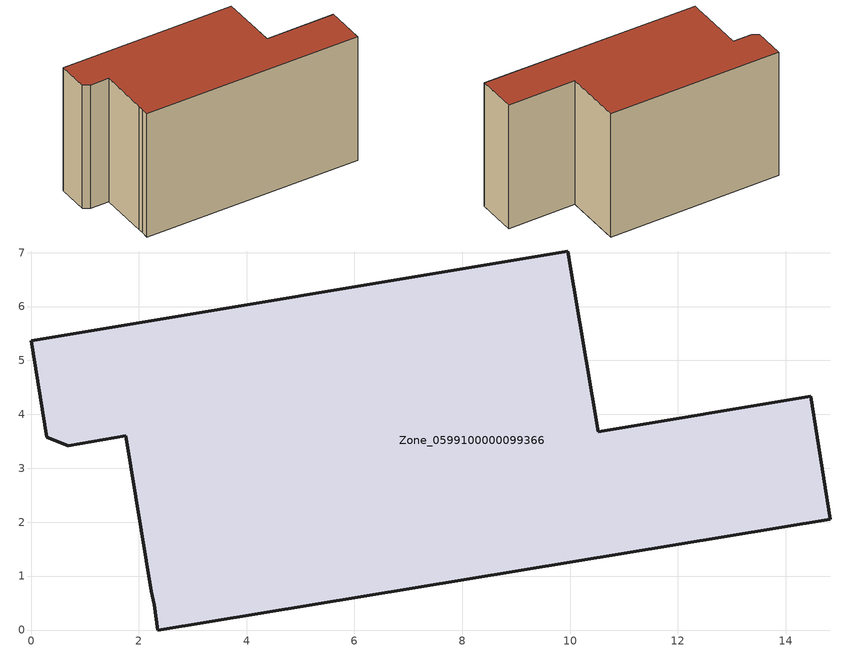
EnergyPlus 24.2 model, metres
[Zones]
Zone_0599100000099366
 floor ground (C_G): 2.29,0.47 2.23,0.72 1.76,3.6 0.69,3.42 0.29,3.57 0,5.37 9.96,7.03 10.52,3.68 14.46,4.34 14.83,2.05 2.35,0 z0
 wall outside (C_F): 14.83,2.05 14.46,4.34 10.52,3.68 9.96,7.03 0,5.37 0.29,3.57 0.69,3.42 1.76,3.6 2.23,0.72 2.29,0.47 2.35,0 14.83,2.05 z0:7.69
 roof outside (C_R): 2.23,0.72 2.29,0.47 2.35,0 14.83,2.05 14.46,4.34 10.52,3.68 9.96,7.03 0,5.37 0.29,3.57 0.69,3.42 1.76,3.6 z7.69
[BUILDING]
Pand.0599100000099366: North Axis=0; Terrain=City; Loads Convergence Tolerance Value=0.04; Temperature Convergence Tolerance Value=0.4; Solar Distribution=FullExterior; Maximum Number of Warmup Days=25; Minimum Number of Warmup Days=1
[Site:Location]
Rotterdam.The.Hague.AP_ZH_NLD Design_Conditions: Latitude=51.96; Longitude=4.45; Time Zone=1; Elevation=-4.5
[SITE:GROUNDTEMPERATURE:BUILDINGSURFACE]
18, 18, 18, 18, 18, 18, 18, 18, 18, 18, 18, 18
[MATERIAL] Thermal Absorptance=0.9; Solar Absorptance=0.7; Visible Absorptance=0.7
Name | Roughness | Thickness | Conductivity | Density | Specific Heat
G.TC.1975-1991 | MediumSmooth | 0.15 | 0.288461 | 540 | 1210
F.TC.1975-1991 | Rough | 0.3 | 0.230769 | 1920 | 840
R.TC.1975-1991 | MediumRough | 0.2 | 0.153846 | 1500 | 1000
[CONSTRUCTION]
C_G: G.TC.1975-1991
C_F: F.TC.1975-1991
C_R: R.TC.1975-1991
[ZONE]
Zone_0599100000099366: Type=1; Multiplier=1; Ceiling Height=Autocalculate; Volume=Autocalculate; Floor Area=autocalculate; Part of Total Floor Area=Yes
[ZONEINFILTRATION:DESIGNFLOWRATE]
Infil_Zone_0599100000099366: Zone or ZoneList or Space or SpaceList=Zone_0599100000099366; Schedule=AlwaysOn; Design Flow Rate Calculation Method=Flow/Area; Flow Rate per Floor Area=0.003; Constant Term Coefficient=1; Temperature Term Coefficient=0; Velocity Term Coefficient=0; Velocity Squared Term Coefficient=0
[HVACTEMPLATE:ZONE:IDEALLOADSAIRSYSTEM]
Zone_0599100000099366: Maximum Heating Supply Air Temperature=50; Minimum Cooling Supply Air Temperature=13; Maximum Heating Supply Air Humidity Ratio=0.0156; Minimum Cooling Supply Air Humidity Ratio=0.0077; Heating Limit=NoLimit; Cooling Limit=NoLimit; Dehumidification Control Type=ConstantSensibleHeatRatio; Cooling Sensible Heat Ratio=0.7; Dehumidification Setpoint=60; Humidification Control Type=None; Humidification Setpoint=30; Outdoor Air Method=None; Outdoor Air Flow Rate per Person=0.00944; Outdoor Air Flow Rate per Zone Floor Area=0; Outdoor Air Flow Rate per Zone=0; Demand Controlled Ventilation Type=None; Outdoor Air Economizer Type=NoEconomizer; Heat Recovery Type=None; Sensible Heat Recovery Effectiveness=0.7; Latent Heat Recovery Effectiveness=0.65
[ZONECONTROL:THERMOSTAT]
ThermostatControl_Zone_0599100000099366: Zone or ZoneList=Zone_0599100000099366; Control Type Schedule=DualSetpointControlType; Control 1=Thermostat_Zone_0599100000099366; Temperature Difference Between Cutout And Setpoint=0
[THERMOSTATSETPOINT:DUALSETPOINT]
Thermostat_Zone_0599100000099366: Heating Setpoint Temperature Schedule=HeatingSetpoint_Zone_0599100000099366; Cooling Setpoint Temperature Schedule=CoolingSetpoint_Zone_0599100000099366
[SCHEDULE:COMPACT]
HeatingSetpoint_Zone_0599100000099366: Through: 12/31, For: AllDays, Until: 24:00, 21
CoolingSetpoint_Zone_0599100000099366: Through: 12/31, For: AllDays, Until: 24:00, 24
DualSetpointControlType: Through: 12/31, For: AllDays, Until: 24:00, 4
AlwaysOn: Through: 12/31, For: AllDays, Until: 24:00, 1
